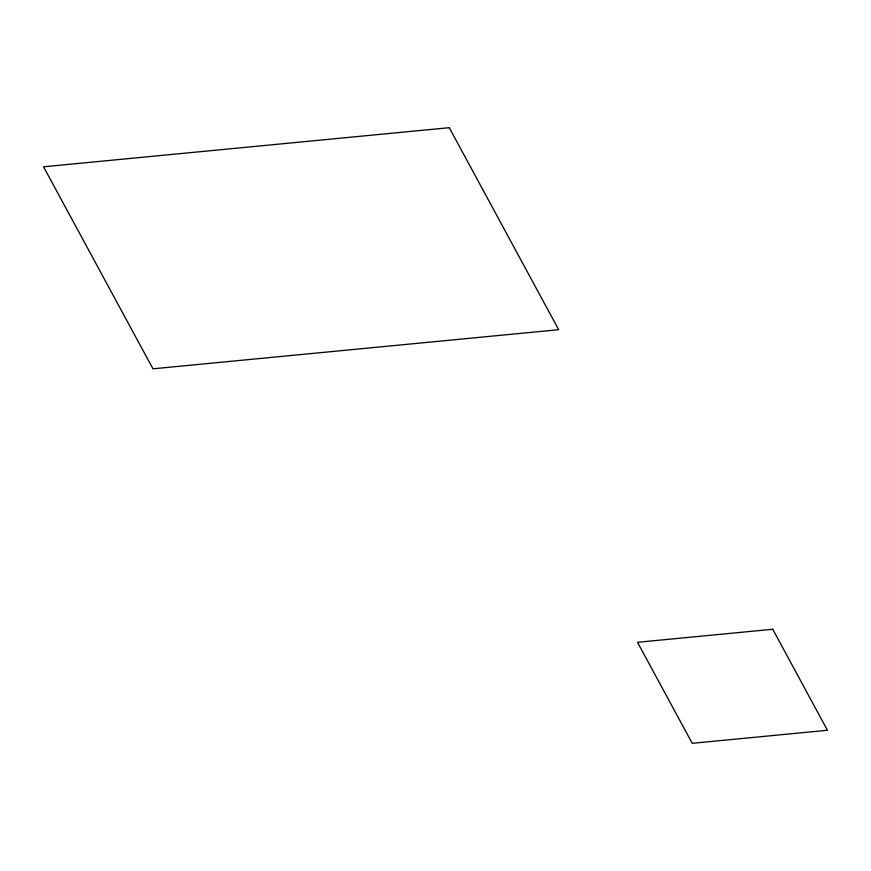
<?xml version="1.0" encoding="UTF-8"?>
<svg xmlns="http://www.w3.org/2000/svg" width="871" height="871" viewBox="0 0 871 871"><rect width="100%" height="100%" fill="white"/><g stroke="black" fill="none" stroke-linecap="round" stroke-linejoin="round"><path stroke-width="1.31" d="M449.262 127.689L43.55 166.797L152.969 368.814L558.681 329.706L449.262 127.689M772.74 629.265L637.507 642.297L692.216 743.311L827.45 730.268L772.74 629.265"/></g></svg>
